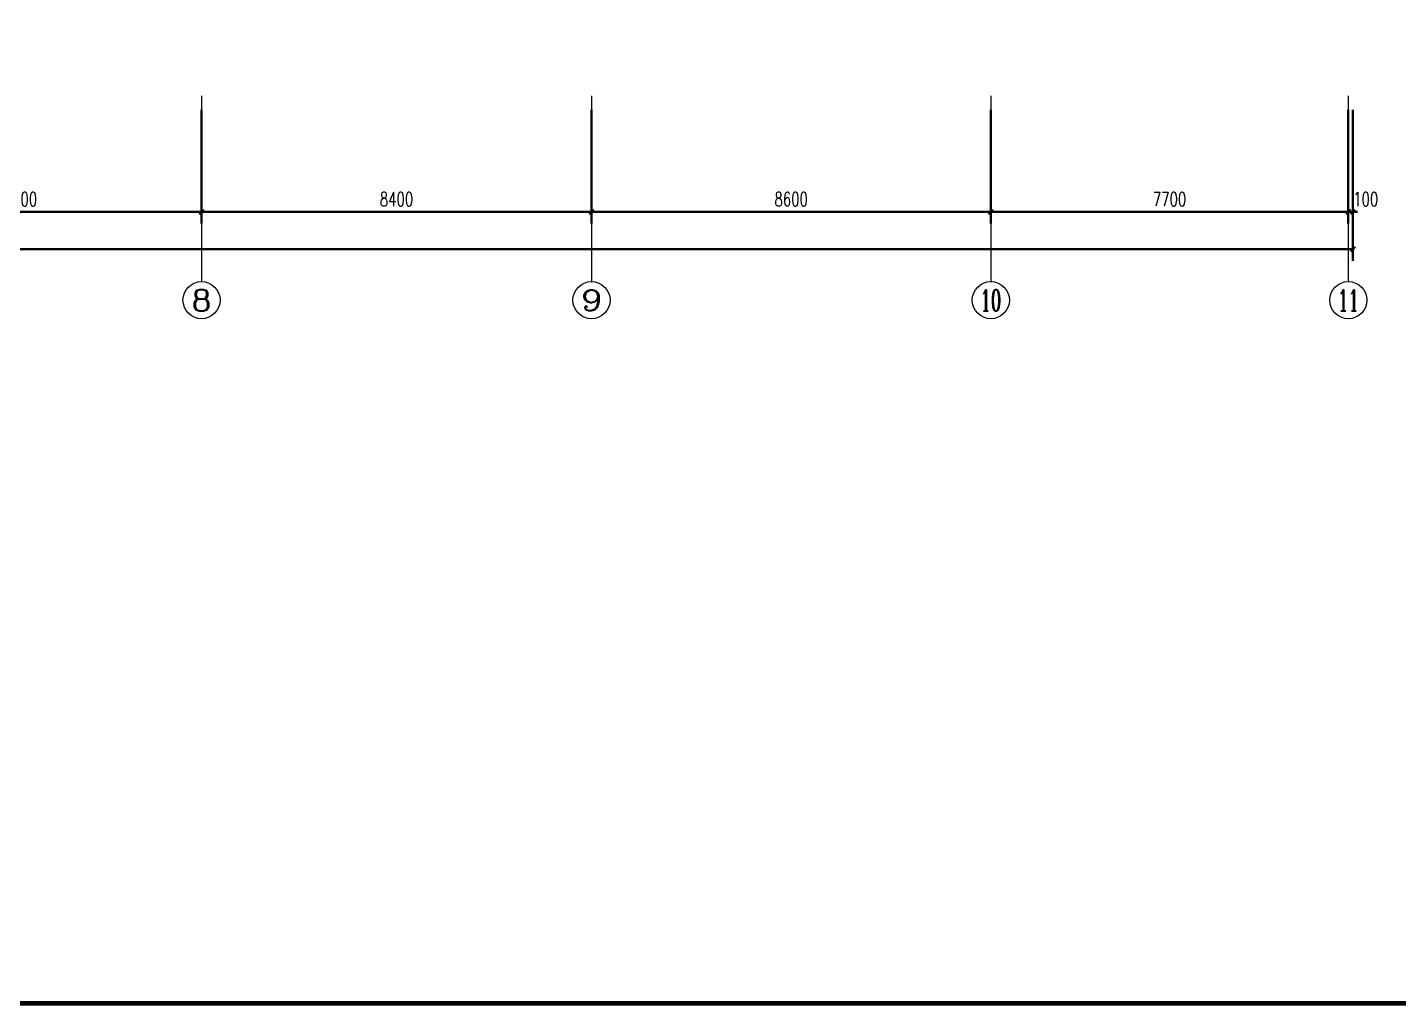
# Model space of a CAD drawing. Extents: x 491024 to 1725648, y 860327 to 1705161.
# Drawn here: x 697881 to 727414, y 1113269 to 1134329 of the extents above; entities that cross this region are included whole.
import ezdxf
from ezdxf.enums import TextEntityAlignment as Align

# ---------------------------------------------------------------- set-up
doc = ezdxf.new("R2010")
doc.units = 0
doc.header["$LTSCALE"] = 1000
doc.header["$MEASUREMENT"] = 0
doc.layers.get('Defpoints').update_dxf_attribs({"color": 8})
for name, color, linetype in [('AXIS', 8, 'Continuous'), ('AXIS_TEXT', 8, 'Continuous'), ('C-AXIS(轴号)', 8, 'Continuous'), ('C-AXIS-T(字)', 8, 'Continuous'), ('图框', 140, 'Continuous')]:
    doc.layers.add(name, color=color, linetype=linetype)
doc.layers.add('WALL', color=8, linetype='Continuous', lineweight=40)
doc.styles.add('_TCH_AXIS', font='COMPLEX', dxfattribs={"bigfont": 'GBCBIG'})
doc.styles.add('_TCH_DIM_T3', font='SIMPLEX', dxfattribs={"width": 0.705882, "bigfont": 'GBCBIG'})
doc.styles.add('COMPLEX', font='COMPLEX')
doc.dimstyles.new('_TCH_ARCH&&100', dxfattribs={"dimtxt": 297.5, "dimasz": 100, "dimexe": 250, "dimexo": 300, "dimgap": 126.25, "dimtad": 1, "dimdec": 0, "dimzin": 0, "dimdsep": 46, "dimtxsty": '_TCH_DIM_T3', "dimblk": 'ARCHTICK', "dimcen": 0.09, "dimclrt": 7, "dimazin": 2, "dimtfac": 1, "dimtdec": 0, "dimtix": 1, "dimtmove": 2, "dimatfit": 3, "dimfxl": 1, "dimtolj": 1, "dimtzin": 0, "dimarcsym": 0})

# ---------------------------------------------------------------- blocks, each defined once
blk = doc.blocks.new('_ArchTick')
at = {"color": 0, "linetype": 'ByBlock', "const_width": 0.4}
blk.add_lwpolyline([(-0.5, -0.5), (0.5, 0.5)], dxfattribs=at)
blk = doc.blocks.new('*D46')
at = {"layer": 'AXIS', "color": 0, "lineweight": -2, "transparency": 16777216}
for p, q in [((1293188, 1132556), (1293188, 1129306)), ((1365188, 1132556), (1365188, 1129306)), ((1293188, 1129556), (1365188, 1129556))]:
    blk.add_line(p, q, dxfattribs=at)
at = {"layer": 'Defpoints', "color": 0, "transparency": 16777216}
for p in [(1293188, 1132856), (1365188, 1132856), (1365188, 1129556)]:
    blk.add_point(p, dxfattribs=at)
at = {"layer": 'AXIS', "color": 0, "lineweight": -2, "transparency": 16777216, "xscale": 100, "yscale": 100, "zscale": 100, "rotation": 180}
blk.add_blockref('_ArchTick', (1293188, 1129556), dxfattribs=at)
at = {"layer": 'AXIS', "color": 0, "lineweight": -2, "transparency": 16777216, "xscale": 100, "yscale": 100, "zscale": 100}
blk.add_blockref('_ArchTick', (1365188, 1129556), dxfattribs=at)
at = {"layer": 'AXIS', "color": 7, "transparency": 16777216, "insert": (1329188, 1129831), "char_height": 297.5, "attachment_point": 5, "style": '_TCH_DIM_T3'}
blk.add_mtext('\\A1;72000', dxfattribs=at)
blk = doc.blocks.new('*D36')
at = {"layer": 'AXIS', "color": 0, "lineweight": -2, "transparency": 16777216}
for p, q in [((1332588, 1132556), (1332588, 1130106)), ((1340388, 1132556), (1340388, 1130106)), ((1332588, 1130356), (1340388, 1130356))]:
    blk.add_line(p, q, dxfattribs=at)
at = {"layer": 'Defpoints', "color": 0, "transparency": 16777216}
for p in [(1332588, 1132856), (1340388, 1132856), (1340388, 1130356)]:
    blk.add_point(p, dxfattribs=at)
at = {"layer": 'AXIS', "color": 0, "lineweight": -2, "transparency": 16777216, "xscale": 100, "yscale": 100, "zscale": 100, "rotation": 180}
blk.add_blockref('_ArchTick', (1332588, 1130356), dxfattribs=at)
at = {"layer": 'AXIS', "color": 0, "lineweight": -2, "transparency": 16777216, "xscale": 100, "yscale": 100, "zscale": 100}
blk.add_blockref('_ArchTick', (1340388, 1130356), dxfattribs=at)
at = {"layer": 'AXIS', "color": 7, "transparency": 16777216, "insert": (1336488, 1130631), "char_height": 297.5, "attachment_point": 5, "style": '_TCH_DIM_T3'}
blk.add_mtext('\\A1;7800', dxfattribs=at)
blk = doc.blocks.new('*D35')
at = {"layer": 'AXIS', "color": 0, "lineweight": -2, "transparency": 16777216}
for p, q in [((1340388, 1132556), (1340388, 1130106)), ((1348788, 1132556), (1348788, 1130106)), ((1340388, 1130356), (1348788, 1130356))]:
    blk.add_line(p, q, dxfattribs=at)
at = {"layer": 'Defpoints', "color": 0, "transparency": 16777216}
for p in [(1340388, 1132856), (1348788, 1132856), (1348788, 1130356)]:
    blk.add_point(p, dxfattribs=at)
at = {"layer": 'AXIS', "color": 0, "lineweight": -2, "transparency": 16777216, "xscale": 100, "yscale": 100, "zscale": 100, "rotation": 180}
blk.add_blockref('_ArchTick', (1340388, 1130356), dxfattribs=at)
at = {"layer": 'AXIS', "color": 0, "lineweight": -2, "transparency": 16777216, "xscale": 100, "yscale": 100, "zscale": 100}
blk.add_blockref('_ArchTick', (1348788, 1130356), dxfattribs=at)
at = {"layer": 'AXIS', "color": 7, "transparency": 16777216, "insert": (1344588, 1130631), "char_height": 297.5, "attachment_point": 5, "style": '_TCH_DIM_T3'}
blk.add_mtext('\\A1;8400', dxfattribs=at)
blk = doc.blocks.new('*D34')
at = {"layer": 'AXIS', "color": 0, "lineweight": -2, "transparency": 16777216}
for p, q in [((1348788, 1132556), (1348788, 1130106)), ((1357388, 1132556), (1357388, 1130106)), ((1348788, 1130356), (1357388, 1130356))]:
    blk.add_line(p, q, dxfattribs=at)
at = {"layer": 'Defpoints', "color": 0, "transparency": 16777216}
for p in [(1348788, 1132856), (1357388, 1132856), (1357388, 1130356)]:
    blk.add_point(p, dxfattribs=at)
at = {"layer": 'AXIS', "color": 0, "lineweight": -2, "transparency": 16777216, "xscale": 100, "yscale": 100, "zscale": 100, "rotation": 180}
blk.add_blockref('_ArchTick', (1348788, 1130356), dxfattribs=at)
at = {"layer": 'AXIS', "color": 0, "lineweight": -2, "transparency": 16777216, "xscale": 100, "yscale": 100, "zscale": 100}
blk.add_blockref('_ArchTick', (1357388, 1130356), dxfattribs=at)
at = {"layer": 'AXIS', "color": 7, "transparency": 16777216, "insert": (1353088, 1130631), "char_height": 297.5, "attachment_point": 5, "style": '_TCH_DIM_T3'}
blk.add_mtext('\\A1;8600', dxfattribs=at)
blk = doc.blocks.new('*D33')
at = {"layer": 'AXIS', "color": 0, "lineweight": -2, "transparency": 16777216}
for p, q in [((1357388, 1132556), (1357388, 1130106)), ((1365088, 1132556), (1365088, 1130106)), ((1357388, 1130356), (1365088, 1130356))]:
    blk.add_line(p, q, dxfattribs=at)
at = {"layer": 'Defpoints', "color": 0, "transparency": 16777216}
for p in [(1357388, 1132856), (1365088, 1132856), (1365088, 1130356)]:
    blk.add_point(p, dxfattribs=at)
at = {"layer": 'AXIS', "color": 0, "lineweight": -2, "transparency": 16777216, "xscale": 100, "yscale": 100, "zscale": 100, "rotation": 180}
blk.add_blockref('_ArchTick', (1357388, 1130356), dxfattribs=at)
at = {"layer": 'AXIS', "color": 0, "lineweight": -2, "transparency": 16777216, "xscale": 100, "yscale": 100, "zscale": 100}
blk.add_blockref('_ArchTick', (1365088, 1130356), dxfattribs=at)
at = {"layer": 'AXIS', "color": 7, "transparency": 16777216, "insert": (1361238, 1130631), "char_height": 297.5, "attachment_point": 5, "style": '_TCH_DIM_T3'}
blk.add_mtext('\\A1;7700', dxfattribs=at)
blk = doc.blocks.new('*D32')
at = {"layer": 'AXIS', "color": 0, "lineweight": -2, "transparency": 16777216}
for p, q in [((1365088, 1132556), (1365088, 1130106)), ((1365188, 1132556), (1365188, 1130106)), ((1365088, 1130356), (1364988, 1130356)), ((1365088, 1130356), (1365188, 1130356)), ((1365188, 1130356), (1365288, 1130356))]:
    blk.add_line(p, q, dxfattribs=at)
at = {"layer": 'Defpoints', "color": 0, "transparency": 16777216}
for p in [(1365088, 1132856), (1365188, 1132856), (1365188, 1130356)]:
    blk.add_point(p, dxfattribs=at)
at = {"layer": 'AXIS', "color": 0, "lineweight": -2, "transparency": 16777216, "xscale": 100, "yscale": 100, "zscale": 100}
blk.add_blockref('_ArchTick', (1365088, 1130356), dxfattribs=at)
at = {"layer": 'AXIS', "color": 0, "lineweight": -2, "transparency": 16777216, "xscale": 100, "yscale": 100, "zscale": 100, "rotation": 180}
blk.add_blockref('_ArchTick', (1365188, 1130356), dxfattribs=at)
at = {"layer": 'AXIS', "color": 7, "transparency": 16777216, "insert": (1365463, 1130631), "char_height": 297.5, "attachment_point": 5, "style": '_TCH_DIM_T3'}
blk.add_mtext('\\A1;100', dxfattribs=at)
blk = doc.blocks.new('_AXISO')
blk.add_circle((0, 0), 0.5)
at = {"layer": 'AXIS_TEXT', "style": 'COMPLEX', "width": 1.041667}
blk.add_attdef('A', text='', height=0.56, dxfattribs=at).set_placement((-0.25, -0.28), (0.25, -0.28), align=Align.FIT)
blk = doc.blocks.new('SDFSDFGSDFGSDFHG')
at = {"layer": 'C-AXIS(轴号)', "color": 8}
for p, q in [((1340387.7, 1132856.1), (1340387.7, 1128856.1)), ((1348787.7, 1132856.1), (1348787.7, 1128856.1)), ((1357387.7, 1132856.1), (1357387.7, 1128856.1)), ((1365087.7, 1132856.1), (1365087.7, 1128856.1))]:
    blk.add_line(p, q, dxfattribs=at)
ref = blk.add_blockref('_AXISO', (1340387.7, 1128456.1), dxfattribs=dict(at, xscale=800, yscale=800, zscale=800))
ref.add_attrib('A', '8', dxfattribs={"layer": 'C-AXIS-T(字)', "height": 452.5, "style": '_TCH_AXIS', "width": 1.5}).set_placement((1340161.4, 1128229.9), (1340614, 1128229.9), align=Align.FIT)
ref = blk.add_blockref('_AXISO', (1348787.7, 1128456.1), dxfattribs=dict(at, xscale=800, yscale=800, zscale=800))
ref.add_attrib('A', '9', dxfattribs={"layer": 'C-AXIS-T(字)', "height": 452.5, "style": '_TCH_AXIS', "width": 1.5}).set_placement((1348561.4, 1128229.9), (1349014, 1128229.9), align=Align.FIT)
ref = blk.add_blockref('_AXISO', (1357387.7, 1128456.1), dxfattribs=dict(at, xscale=800, yscale=800, zscale=800))
ref.add_attrib('A', '10', dxfattribs={"layer": 'C-AXIS-T(字)', "height": 452.55, "style": '_TCH_AXIS', "width": 0.724138}).set_placement((1357161.4, 1128229.9), (1357614, 1128229.9), align=Align.FIT)
ref = blk.add_blockref('_AXISO', (1365087.7, 1128456.1), dxfattribs=dict(at, xscale=800, yscale=800, zscale=800))
ref.add_attrib('A', '11', dxfattribs={"layer": 'C-AXIS-T(字)', "height": 452.55, "style": '_TCH_AXIS', "width": 0.875}).set_placement((1364861.4, 1128229.9), (1365314, 1128229.9), align=Align.FIT)
at = {"layer": 'AXIS', "color": 8}
for p1, p2, distance, picture, middle in [((1293187.7, 1132856.1), (1365187.7, 1132856.1), -3300, '*D46', (1329187.7, 1129831.1)), ((1332587.7, 1132856.1), (1340387.7, 1132856.1), -2500, '*D36', (1336487.7, 1130631.1)), ((1340387.7, 1132856.1), (1348787.7, 1132856.1), -2500, '*D35', (1344587.7, 1130631.1)), ((1348787.7, 1132856.1), (1357387.7, 1132856.1), -2500, '*D34', (1353087.7, 1130631.1)), ((1357387.7, 1132856.1), (1365087.7, 1132856.1), -2500, '*D33', (1361237.7, 1130631.1))]:
    dim = blk.add_aligned_dim(p1=p1, p2=p2, distance=distance, dimstyle='_TCH_ARCH&&100', dxfattribs=at)
    dim.commit()
    dim.dimension.update_dxf_attribs({"geometry": picture, "text_midpoint": middle})
dim = blk.add_linear_dim(base=(1365187.7, 1130356.1), p1=(1365087.7, 1132856.1), p2=(1365187.7, 1132856.1), angle=0, dimstyle='_TCH_ARCH&&100', dxfattribs=at)
dim.commit()
dim.dimension.update_dxf_attribs({"geometry": '*D32', "text_midpoint": (1365462.7, 1130631.1), "dimtype": 129})

msp = doc.modelspace()

# ---------------------------------------------------------------- linework, layer by layer
at = {"layer": '图框', "const_width": 100}
msp.add_lwpolyline([(642713, 1113318.7), (744313, 1113318.7), (744313, 1170718.7), (642713, 1170718.7)], close=True, dxfattribs=at)

# ---------------------------------------------------------------- block references
at = {"layer": 'WALL', "color": 252}
msp.add_blockref('SDFSDFGSDFGSDFHG', (-638756.7, 0), dxfattribs=at)

doc.saveas('drawing.dxf')
